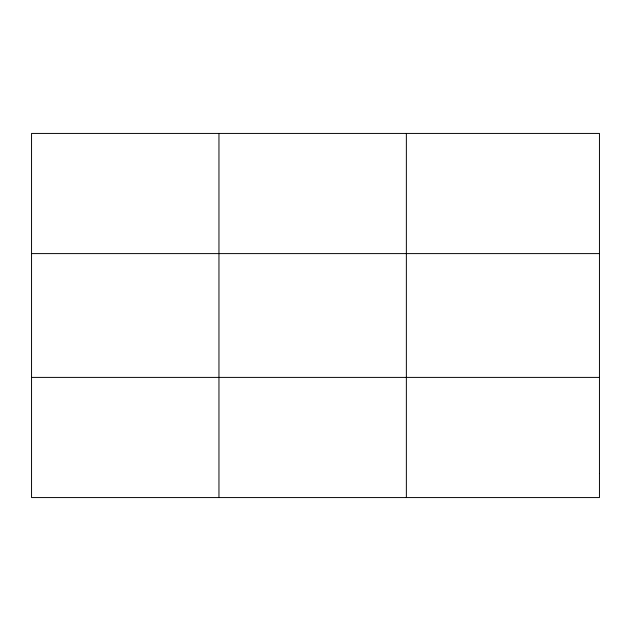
<?xml version="1.0" encoding="UTF-8"?>
<svg xmlns="http://www.w3.org/2000/svg" width="631" height="631" viewBox="0 0 631 631"><rect width="100%" height="100%" fill="white"/><g stroke="black" fill="none" stroke-linecap="round" stroke-linejoin="round"><path stroke-width="0.95" d="M218.957 497.567L218.957 133.433M406.364 497.567L406.364 133.433M31.55 253.599L599.45 253.599M31.55 377.401L599.45 377.401M599.45 473.534L599.45 497.567L31.55 497.567L31.55 133.433L599.45 133.433L599.45 473.534"/></g></svg>
